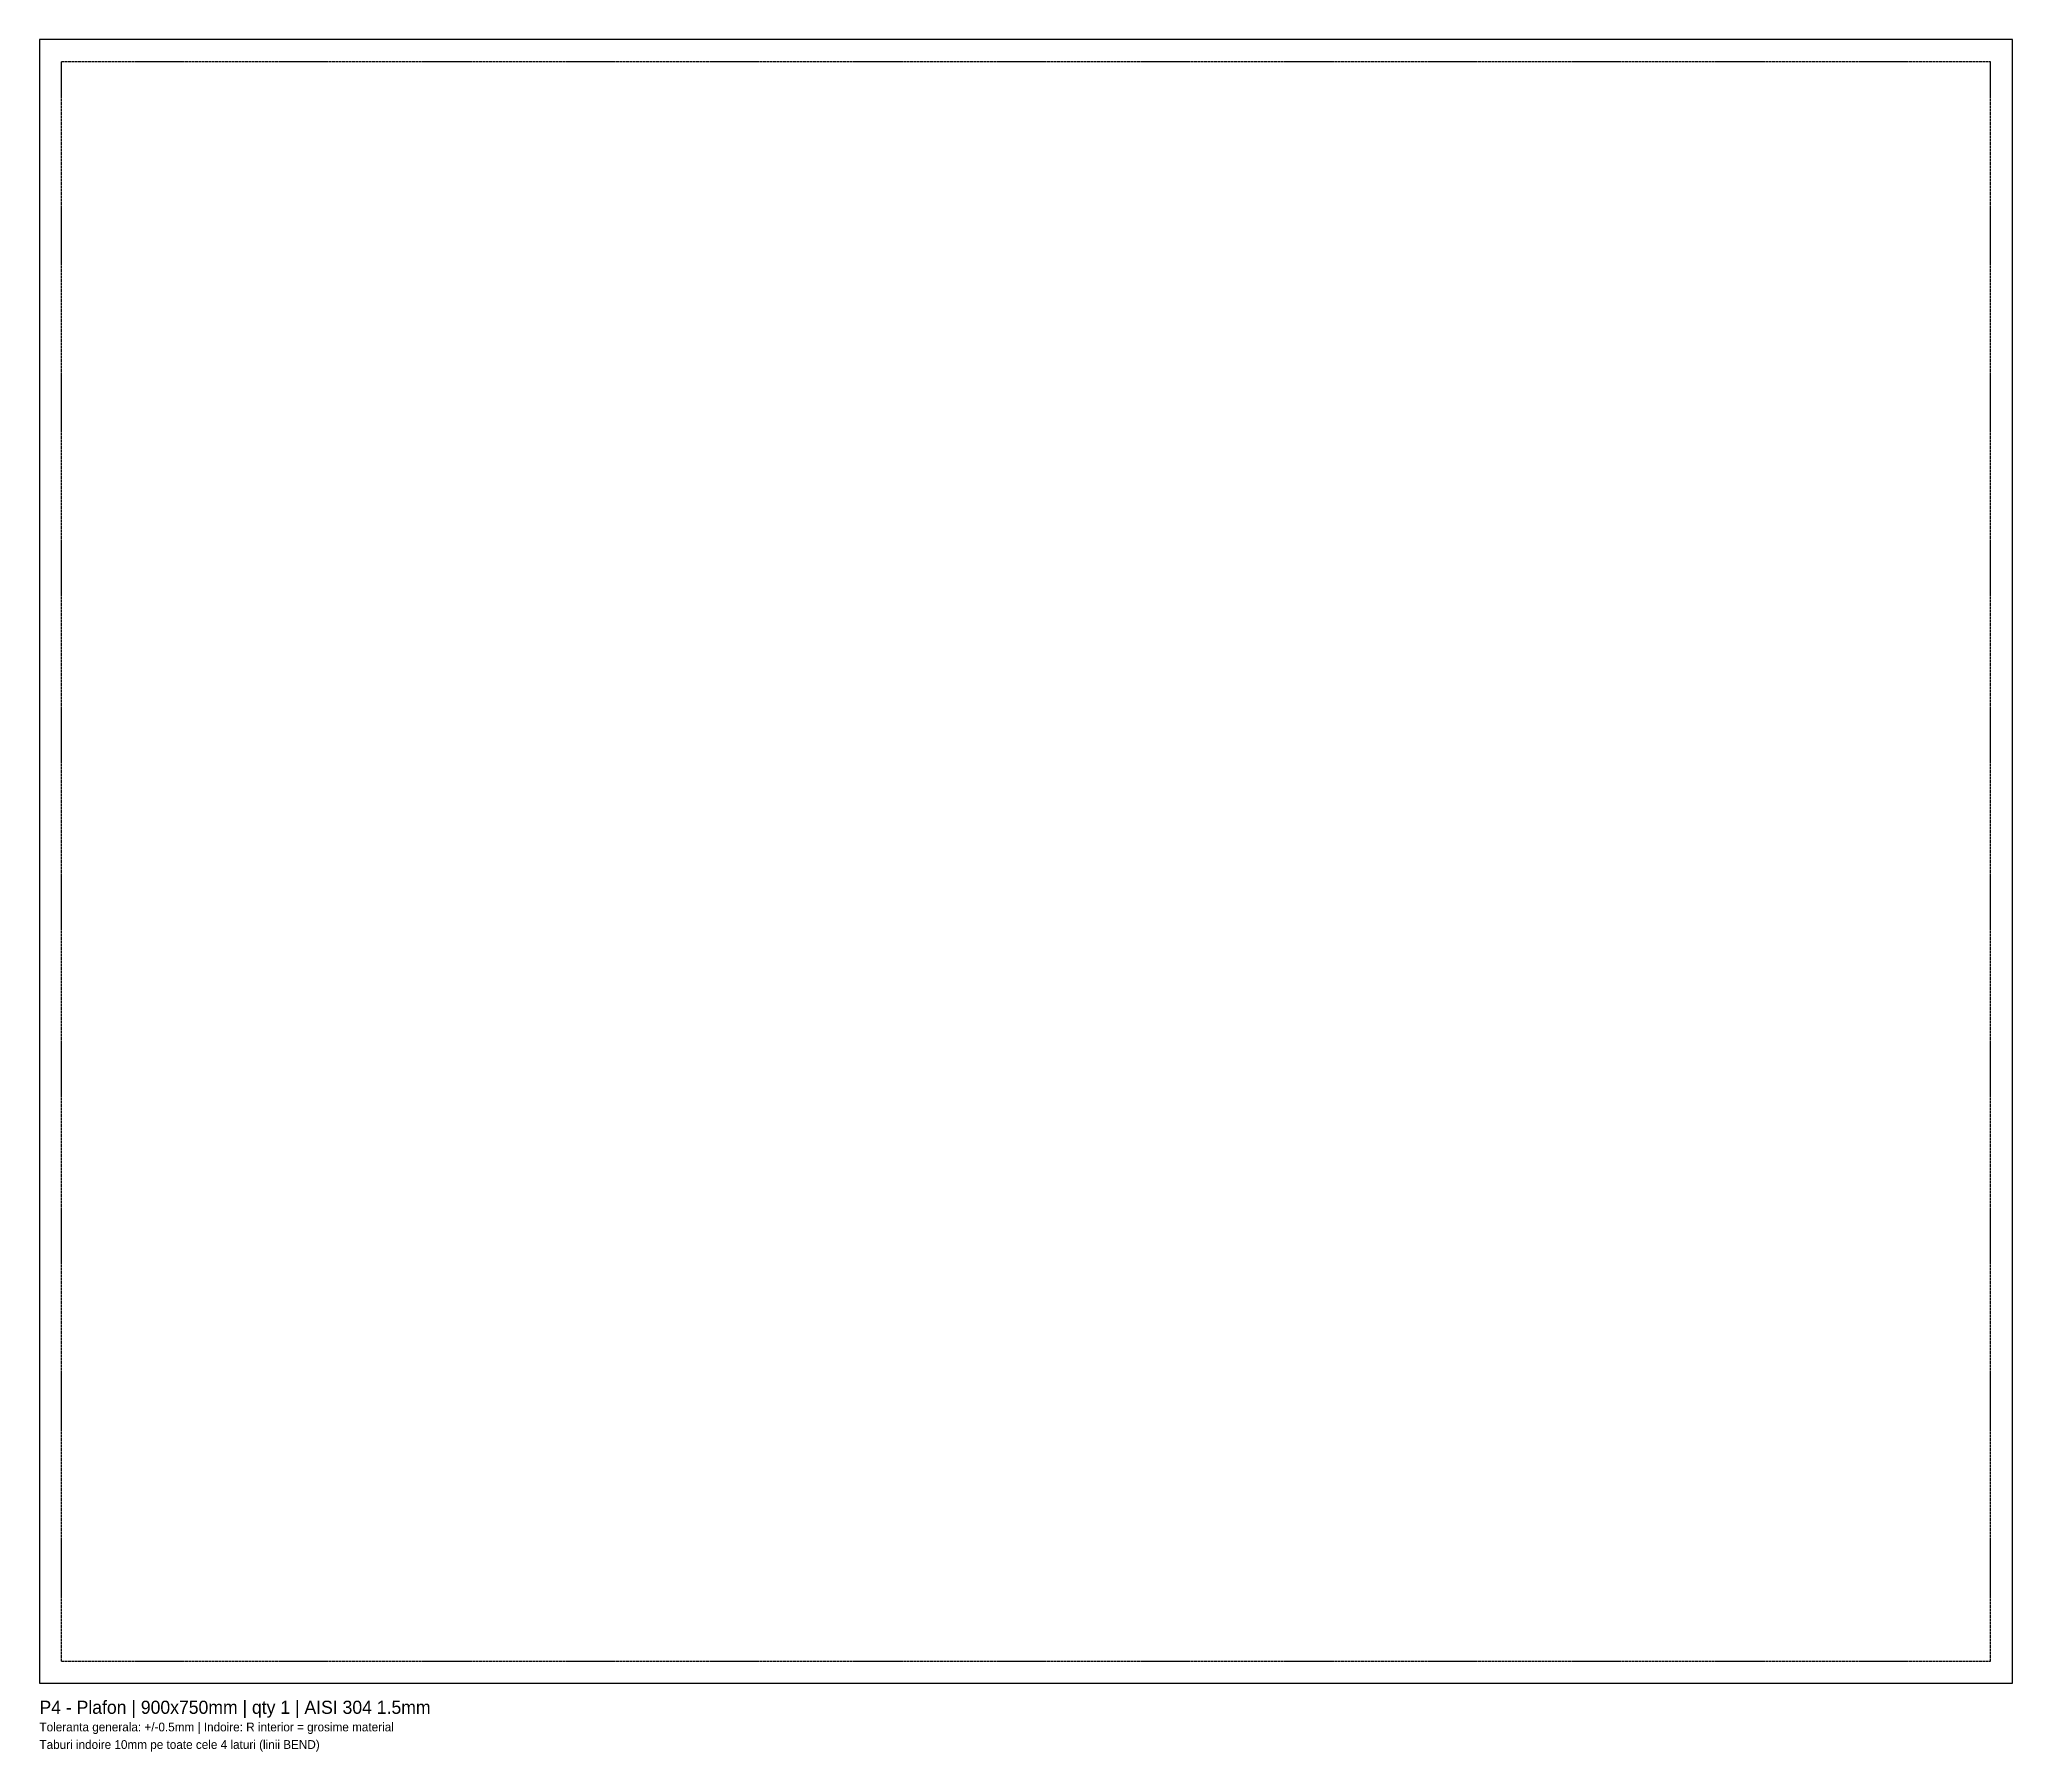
# Model space of a CAD drawing. Header units: metres. Extents: x 0 to 900, y -31 to 750.
import ezdxf

# ---------------------------------------------------------------- set-up
doc = ezdxf.new("R2010")
doc.units = ezdxf.units.M
doc.linetypes.add('DASHED', pattern=[1.524, 1.27, -0.254])
for name, color, linetype in [('ANNOTATION', 3, 'Continuous'), ('BEND', 1, 'DASHED'), ('CUT', 5, 'Continuous')]:
    doc.layers.add(name, color=color, linetype=linetype)

msp = doc.modelspace()

# ---------------------------------------------------------------- linework, layer by layer
at = {"layer": 'BEND'}
for p, q in [((10, 740), (890, 740)), ((10, 10), (10, 740)), ((890, 10), (890, 740)), ((10, 10), (890, 10))]:
    msp.add_line(p, q, dxfattribs=at)
at = {"layer": 'CUT'}
msp.add_lwpolyline([(0, 0), (900, 0), (900, 750), (0, 750)], close=True, dxfattribs=at)

# ---------------------------------------------------------------- texts
at = {"layer": 'ANNOTATION'}
for s, height, p in [('P4 - Plafon | 900x750mm | qty 1 | AISI 304 1.5mm', 6, (0, -14)), ('Toleranta generala: +/-0.5mm | Indoire: R interior = grosime material', 4, (0, -22)), ('Taburi indoire 10mm pe toate cele 4 laturi (linii BEND)', 4, (0, -30))]:
    msp.add_text(s, height=height, dxfattribs=at).set_placement(p)

doc.saveas('drawing.dxf')
